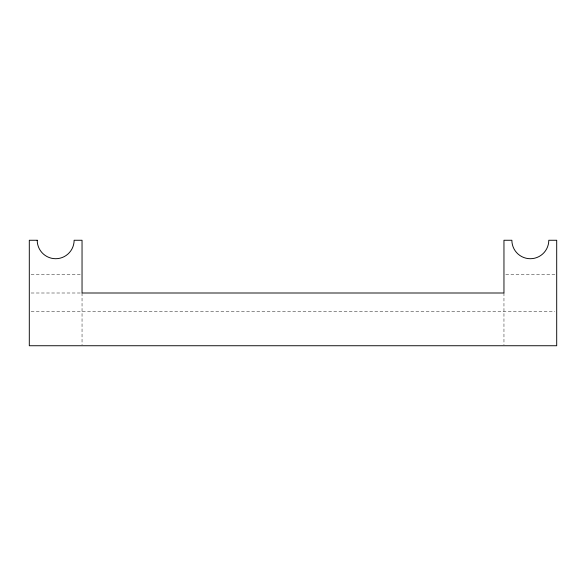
<?xml version="1.0" encoding="UTF-8"?>
<svg xmlns="http://www.w3.org/2000/svg" width="586" height="586" viewBox="0 0 586 586"><rect width="100%" height="100%" fill="white"/><g stroke="black" fill="none" stroke-linecap="round" stroke-linejoin="round"><path stroke-width="0.44" stroke-dasharray="2.93 2.2" d="M31.117 274.541L82.04 274.541M505.777 274.541L554.883 274.541M31.117 293L81.132 293M31.131 311.459L554.869 311.459M503.96 293L503.96 344.832M82.04 293L82.04 344.832"/><path stroke-width="0.88" d="M37.211 240.26L29.3 240.26L29.3 345.74L556.7 345.74L556.7 240.26L548.789 240.26A18.459 18.459 0 0 1 530.33 258.719A18.459 18.459 0 0 1 511.871 240.26L503.96 240.26L503.96 293L82.04 293L82.04 240.26L74.129 240.26A18.459 18.459 0 0 1 55.67 258.719A18.459 18.459 0 0 1 37.211 240.26"/></g></svg>
